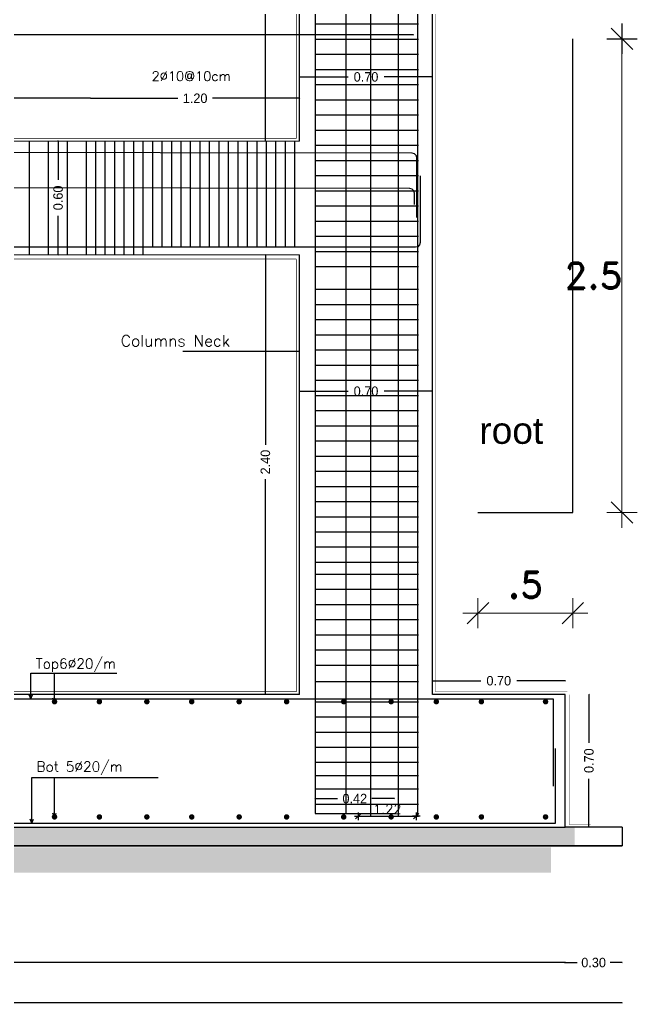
# Model space of a CAD drawing. Extents: x 166525 to 167198, y 178739 to 179747.
# Drawn here: x 166652.2 to 166665.21, y 179472.06 to 179493.01 of the extents above; entities that cross this region are included whole.
import ezdxf

# ---------------------------------------------------------------- set-up
doc = ezdxf.new("R2010")
doc.units = 0
doc.header["$MEASUREMENT"] = 0
doc.linetypes.add('STRICHPUNKT2', pattern=[0.7, 0.4, -0.15, 0, -0.15])
doc.linetypes.add('VONLAYER', pattern=[0])
doc.layers.get('0').update_dxf_attribs({"linetype": 'CONTINUOUS'})
doc.layers.get('DEFPOINTS').update_dxf_attribs({"linetype": 'CONTINUOUS'})
doc.layers.add('BEAM', color=6, linetype='CONTINUOUS', lineweight=13)
for name, color, linetype in [('BEAM-DIM', 4, 'CONTINUOUS'), ('BEAM-REIN', 2, 'CONTINUOUS'), ('blinding', 1, 'CONTINUOUS'), ('found', 6, 'CONTINUOUS'), ('REBARS', 2, 'CONTINUOUS'), ('Reinforcement', 10, 'CONTINUOUS'), ('TEXT', 7, 'CONTINUOUS')]:
    doc.layers.add(name, color=color, linetype=linetype)
doc.styles.add('ROMAND10', font='ROMAND.shx', dxfattribs={"height": 0.2})
doc.styles.add('ROMANS', font='romans.shx')
doc.dimstyles.new('1-100-layout', dxfattribs={"dimtxt": 0.2, "dimasz": 0.08, "dimexe": 0.18, "dimexo": 0.0625, "dimgap": 0.05, "dimtad": 1, "dimzin": 12, "dimdsep": 46, "dimtxsty": 'ROMAND10', "dimblk": '2', "dimcen": 0, "dimdle": 0.15, "dimse1": 1, "dimse2": 1, "dimclrd": 256, "dimclre": 9, "dimclrt": 1, "dimazin": 0, "dimtfac": 1, "dimtix": 1, "dimtofl": 0, "dimtmove": 2, "dimatfit": 0, "dimldrblk": '2', "dimfxl": 1, "dimtolj": 1, "dimtzin": 0, "dimlwd": -1, "dimlwe": -1, "dimarcsym": 0})
doc.dimstyles.new('1-25', dxfattribs={"dimtxt": 0.2, "dimasz": 0.01, "dimexe": 0, "dimexo": 0, "dimgap": 0.08, "dimtad": 0, "dimlfac": 0.25, "dimzin": 0, "dimdsep": 46, "dimtxsty": 'Standard', "dimblk1": 'OBLIQUE', "dimblk2": 'OBLIQUE', "dimsah": 1, "dimcen": 0, "dimse1": 1, "dimse2": 1, "dimclrd": 256, "dimclre": 256, "dimclrt": 4, "dimadec": 0, "dimazin": 0, "dimtfac": 5.555556, "dimtix": 1, "dimtofl": 0, "dimtmove": 2, "dimatfit": 3, "dimldrblk": 'OBLIQUE', "dimfxl": 1, "dimtolj": 1, "dimtzin": 0, "dimarcsym": 0})

# ---------------------------------------------------------------- blocks, each defined once
blk = doc.blocks.new('_OBLIQUE')
at = {"color": 0, "linetype": 'ByBlock'}
blk.add_line((-0.5, -0.5), (0.5, 0.5), dxfattribs=at)
blk = doc.blocks.new('*D766')
at = {"linetype": 'Continuous', "lineweight": -2, "transparency": 16777216}
for p, q in [((166664.199, 179478.773), (166664.199, 179477.753)), ((166664.199, 179475.973), (166664.199, 179476.993))]:
    blk.add_line(p, q, dxfattribs=at)
at = {"layer": 'DEFPOINTS', "color": 0, "linetype": 'Continuous', "transparency": 16777216}
for p in [(166654.969, 179478.773), (166654.969, 179475.973), (166664.199, 179475.973)]:
    blk.add_point(p, dxfattribs=at)
at = {"linetype": 'Continuous', "lineweight": -2, "transparency": 16777216, "xscale": 0.01, "yscale": 0.01, "zscale": 0.01}
for p, rotation in [((166664.199, 179478.773), 90), ((166664.199, 179475.973), 270)]:
    blk.add_blockref('_OBLIQUE', p, dxfattribs=dict(at, rotation=rotation))
at = {"color": 4, "linetype": 'Continuous', "transparency": 16777216, "insert": (166664.199, 179477.373), "char_height": 0.2, "attachment_point": 5, "rotation": 90}
blk.add_mtext('\\A1;0.70', dxfattribs=at)
blk = doc.blocks.new('*D767')
at = {"linetype": 'Continuous', "lineweight": -2, "transparency": 16777216}
for p, q in [((166660.897, 179479.06), (166661.917, 179479.06)), ((166663.697, 179479.06), (166662.677, 179479.06))]:
    blk.add_line(p, q, dxfattribs=at)
at = {"layer": 'DEFPOINTS', "color": 0, "linetype": 'Continuous', "transparency": 16777216}
for p in [(166660.897, 179479.06), (166660.897, 179478.773), (166663.697, 179478.773)]:
    blk.add_point(p, dxfattribs=at)
at = {"linetype": 'Continuous', "lineweight": -2, "transparency": 16777216, "xscale": 0.01, "yscale": 0.01, "zscale": 0.01, "rotation": 180}
blk.add_blockref('_OBLIQUE', (166660.897, 179479.06), dxfattribs=at)
at = {"linetype": 'Continuous', "lineweight": -2, "transparency": 16777216, "xscale": 0.01, "yscale": 0.01, "zscale": 0.01}
blk.add_blockref('_OBLIQUE', (166663.697, 179479.06), dxfattribs=at)
at = {"color": 4, "linetype": 'Continuous', "transparency": 16777216, "insert": (166662.297, 179479.06), "char_height": 0.2, "attachment_point": 5}
blk.add_mtext('\\A1;0.70', dxfattribs=at)
blk = doc.blocks.new('*D769')
at = {"linetype": 'Continuous', "lineweight": -2, "transparency": 16777216}
for p, q in [((166663.697, 179473.111), (166663.951, 179473.111)), ((166664.897, 179473.111), (166664.644, 179473.111))]:
    blk.add_line(p, q, dxfattribs=at)
at = {"layer": 'DEFPOINTS', "color": 0, "linetype": 'Continuous', "transparency": 16777216}
for p in [(166663.697, 179475.973), (166664.897, 179475.973), (166664.897, 179473.111)]:
    blk.add_point(p, dxfattribs=at)
at = {"linetype": 'Continuous', "lineweight": -2, "transparency": 16777216, "xscale": 0.01, "yscale": 0.01, "zscale": 0.01, "rotation": 180}
blk.add_blockref('_OBLIQUE', (166663.697, 179473.111), dxfattribs=at)
at = {"linetype": 'Continuous', "lineweight": -2, "transparency": 16777216, "xscale": 0.01, "yscale": 0.01, "zscale": 0.01}
blk.add_blockref('_OBLIQUE', (166664.897, 179473.111), dxfattribs=at)
at = {"color": 4, "linetype": 'Continuous', "transparency": 16777216, "insert": (166664.297, 179473.111), "char_height": 0.2, "attachment_point": 5}
blk.add_mtext('\\A1;0.30', dxfattribs=at)
blk = doc.blocks.new('*D771')
at = {"linetype": 'Continuous', "lineweight": -2, "transparency": 16777216}
for p, q in [((166658.097, 179491.806), (166659.117, 179491.806)), ((166660.897, 179491.806), (166659.877, 179491.806))]:
    blk.add_line(p, q, dxfattribs=at)
at = {"layer": 'DEFPOINTS', "color": 0, "linetype": 'Continuous', "transparency": 16777216}
for p in [(166658.097, 179491.96), (166660.897, 179491.96), (166658.097, 179491.806)]:
    blk.add_point(p, dxfattribs=at)
at = {"linetype": 'Continuous', "lineweight": -2, "transparency": 16777216, "xscale": 0.01, "yscale": 0.01, "zscale": 0.01, "rotation": 180}
blk.add_blockref('_OBLIQUE', (166658.097, 179491.806), dxfattribs=at)
at = {"linetype": 'Continuous', "lineweight": -2, "transparency": 16777216, "xscale": 0.01, "yscale": 0.01, "zscale": 0.01}
blk.add_blockref('_OBLIQUE', (166660.897, 179491.806), dxfattribs=at)
at = {"color": 4, "linetype": 'Continuous', "transparency": 16777216, "insert": (166659.497, 179491.806), "char_height": 0.2, "attachment_point": 5}
blk.add_mtext('\\A1;0.70', dxfattribs=at)
blk = doc.blocks.new('*D772')
at = {"linetype": 'Continuous', "lineweight": -2, "transparency": 16777216}
for p, q in [((166653.003, 179490.453), (166653.003, 179489.633)), ((166653.003, 179488.053), (166653.003, 179488.873))]:
    blk.add_line(p, q, dxfattribs=at)
at = {"layer": 'DEFPOINTS', "color": 0, "linetype": 'Continuous', "transparency": 16777216}
for p in [(166653.003, 179490.453), (166655.744, 179490.453), (166655.744, 179488.053)]:
    blk.add_point(p, dxfattribs=at)
at = {"linetype": 'Continuous', "lineweight": -2, "transparency": 16777216, "xscale": 0.01, "yscale": 0.01, "zscale": 0.01}
for p, rotation in [((166653.003, 179490.453), 90), ((166653.003, 179488.053), 270)]:
    blk.add_blockref('_OBLIQUE', p, dxfattribs=dict(at, rotation=rotation))
at = {"color": 4, "linetype": 'Continuous', "transparency": 16777216, "insert": (166653.003, 179489.253), "char_height": 0.2, "attachment_point": 5, "rotation": 90}
blk.add_mtext('\\A1;0.60', dxfattribs=at)
blk = doc.blocks.new('*D774')
at = {"linetype": 'Continuous', "lineweight": -2, "transparency": 16777216}
for p, q in [((166647.889, 179491.355), (166650.426, 179491.355)), ((166653.689, 179491.355), (166651.153, 179491.355))]:
    blk.add_line(p, q, dxfattribs=at)
at = {"layer": 'DEFPOINTS', "color": 0, "linetype": 'Continuous', "transparency": 16777216}
for p in [(166647.889, 179491.355), (166653.689, 179491.355), (166653.689, 179491.355)]:
    blk.add_point(p, dxfattribs=at)
at = {"linetype": 'Continuous', "lineweight": -2, "transparency": 16777216, "xscale": 0.01, "yscale": 0.01, "zscale": 0.01, "rotation": 180}
blk.add_blockref('_OBLIQUE', (166647.889, 179491.355), dxfattribs=at)
at = {"linetype": 'Continuous', "lineweight": -2, "transparency": 16777216, "xscale": 0.01, "yscale": 0.01, "zscale": 0.01}
blk.add_blockref('_OBLIQUE', (166653.689, 179491.355), dxfattribs=at)
at = {"color": 4, "linetype": 'Continuous', "transparency": 16777216, "insert": (166650.789, 179491.355), "char_height": 0.2, "attachment_point": 5}
blk.add_mtext('\\A1;1.30', dxfattribs=at)
blk = doc.blocks.new('*D775')
at = {"linetype": 'Continuous', "lineweight": -2, "transparency": 16777216}
for p, q in [((166653.689, 179491.355), (166655.53, 179491.355)), ((166658.097, 179491.355), (166656.257, 179491.355))]:
    blk.add_line(p, q, dxfattribs=at)
at = {"layer": 'DEFPOINTS', "color": 0, "linetype": 'Continuous', "transparency": 16777216}
for p in [(166653.689, 179491.355), (166658.097, 179491.355), (166658.097, 179491.355)]:
    blk.add_point(p, dxfattribs=at)
at = {"linetype": 'Continuous', "lineweight": -2, "transparency": 16777216, "xscale": 0.01, "yscale": 0.01, "zscale": 0.01, "rotation": 180}
blk.add_blockref('_OBLIQUE', (166653.689, 179491.355), dxfattribs=at)
at = {"linetype": 'Continuous', "lineweight": -2, "transparency": 16777216, "xscale": 0.01, "yscale": 0.01, "zscale": 0.01}
blk.add_blockref('_OBLIQUE', (166658.097, 179491.355), dxfattribs=at)
at = {"color": 4, "linetype": 'Continuous', "transparency": 16777216, "insert": (166655.893, 179491.355), "char_height": 0.2, "attachment_point": 5}
blk.add_mtext('\\A1;1.20', dxfattribs=at)
blk = doc.blocks.new('*D779')
at = {"linetype": 'Continuous', "lineweight": -2, "transparency": 16777216}
for p, q in [((166658.097, 179485.172), (166659.117, 179485.172)), ((166660.897, 179485.172), (166659.877, 179485.172))]:
    blk.add_line(p, q, dxfattribs=at)
at = {"layer": 'DEFPOINTS', "color": 0, "linetype": 'Continuous', "transparency": 16777216}
for p in [(166658.097, 179485.191), (166660.897, 179485.187), (166660.897, 179485.172)]:
    blk.add_point(p, dxfattribs=at)
at = {"linetype": 'Continuous', "lineweight": -2, "transparency": 16777216, "xscale": 0.01, "yscale": 0.01, "zscale": 0.01, "rotation": 180}
blk.add_blockref('_OBLIQUE', (166658.097, 179485.172), dxfattribs=at)
at = {"linetype": 'Continuous', "lineweight": -2, "transparency": 16777216, "xscale": 0.01, "yscale": 0.01, "zscale": 0.01}
blk.add_blockref('_OBLIQUE', (166660.897, 179485.172), dxfattribs=at)
at = {"color": 4, "linetype": 'Continuous', "transparency": 16777216, "insert": (166659.497, 179485.172), "char_height": 0.2, "attachment_point": 5}
blk.add_mtext('\\A1;0.70', dxfattribs=at)
blk = doc.blocks.new('*D783')
at = {"linetype": 'Continuous', "lineweight": -2, "transparency": 16777216}
for p, q in [((166657.375, 179488.053), (166657.375, 179484.04)), ((166657.375, 179478.773), (166657.375, 179483.313))]:
    blk.add_line(p, q, dxfattribs=at)
at = {"layer": 'DEFPOINTS', "color": 0, "linetype": 'Continuous', "transparency": 16777216}
for p in [(166657.598, 179488.053), (166657.375, 179478.773), (166657.598, 179478.773)]:
    blk.add_point(p, dxfattribs=at)
at = {"linetype": 'Continuous', "lineweight": -2, "transparency": 16777216, "xscale": 0.01, "yscale": 0.01, "zscale": 0.01}
for p, rotation in [((166657.375, 179488.053), 90), ((166657.375, 179478.773), 270)]:
    blk.add_blockref('_OBLIQUE', p, dxfattribs=dict(at, rotation=rotation))
at = {"color": 4, "linetype": 'Continuous', "transparency": 16777216, "insert": (166657.375, 179483.676), "char_height": 0.2, "attachment_point": 5, "rotation": 90}
blk.add_mtext('\\A1;2.40', dxfattribs=at)
blk = doc.blocks.new('*D786')
at = {"linetype": 'Continuous', "lineweight": -2, "transparency": 16777216}
for p, q in [((166620.082, 179473.111), (166641.259, 179473.111)), ((166663.697, 179473.111), (166642.519, 179473.111))]:
    blk.add_line(p, q, dxfattribs=at)
at = {"layer": 'DEFPOINTS', "color": 0, "linetype": 'Continuous', "transparency": 16777216}
for p in [(166620.082, 179475.973), (166663.697, 179475.973), (166663.697, 179473.111)]:
    blk.add_point(p, dxfattribs=at)
at = {"linetype": 'Continuous', "lineweight": -2, "transparency": 16777216, "xscale": 0.01, "yscale": 0.01, "zscale": 0.01, "rotation": 180}
blk.add_blockref('_OBLIQUE', (166620.082, 179473.111), dxfattribs=at)
at = {"linetype": 'Continuous', "lineweight": -2, "transparency": 16777216, "xscale": 0.01, "yscale": 0.01, "zscale": 0.01}
blk.add_blockref('_OBLIQUE', (166663.697, 179473.111), dxfattribs=at)
at = {"color": 4, "linetype": 'Continuous', "transparency": 16777216, "insert": (166641.889, 179473.111), "char_height": 0.3, "attachment_point": 5}
blk.add_mtext('\\A1;10.90', dxfattribs=at)
blk = doc.blocks.new('*D797')
at = {"linetype": 'Continuous', "lineweight": -2, "transparency": 16777216}
for p, q in [((166657.375, 179499.733), (166657.375, 179495.507)), ((166657.375, 179490.453), (166657.375, 179494.68))]:
    blk.add_line(p, q, dxfattribs=at)
at = {"layer": 'DEFPOINTS', "color": 0, "linetype": 'Continuous', "transparency": 16777216}
for p in [(166656.489, 179499.733), (166657.375, 179499.733), (166656.489, 179490.453)]:
    blk.add_point(p, dxfattribs=at)
at = {"linetype": 'Continuous', "lineweight": -2, "transparency": 16777216, "xscale": 0.01, "yscale": 0.01, "zscale": 0.01}
for p, rotation in [((166657.375, 179499.733), 90), ((166657.375, 179490.453), 270)]:
    blk.add_blockref('_OBLIQUE', p, dxfattribs=dict(at, rotation=rotation))
at = {"color": 4, "linetype": 'Continuous', "transparency": 16777216, "insert": (166657.375, 179495.093), "char_height": 0.2, "attachment_point": 5, "rotation": 90}
blk.add_mtext('\\A1;2.32', dxfattribs=at)
blk = doc.blocks.new('*D831')
at = {"linetype": 'Continuous', "lineweight": -2, "transparency": 16777216}
for p, q in [((166658.423, 179476.572), (166658.897, 179476.572)), ((166660.096, 179476.572), (166659.623, 179476.572))]:
    blk.add_line(p, q, dxfattribs=at)
at = {"layer": 'DEFPOINTS', "color": 0, "linetype": 'Continuous', "transparency": 16777216}
for p in [(166660.096, 179476.572), (166658.423, 179476.257), (166660.096, 179476.257)]:
    blk.add_point(p, dxfattribs=at)
at = {"linetype": 'Continuous', "lineweight": -2, "transparency": 16777216, "xscale": 0.01, "yscale": 0.01, "zscale": 0.01, "rotation": 180}
blk.add_blockref('_OBLIQUE', (166658.423, 179476.572), dxfattribs=at)
at = {"linetype": 'Continuous', "lineweight": -2, "transparency": 16777216, "xscale": 0.01, "yscale": 0.01, "zscale": 0.01}
blk.add_blockref('_OBLIQUE', (166660.096, 179476.572), dxfattribs=at)
at = {"color": 4, "linetype": 'Continuous', "transparency": 16777216, "insert": (166659.26, 179476.572), "char_height": 0.2, "attachment_point": 5}
blk.add_mtext('\\A1;0.42', dxfattribs=at)
blk = doc.blocks.new('2')
for p, q in [((0.707, 0.707), (-0.707, -0.707)), ((0, 1), (0, -1)), ((1, 0), (-1, 0))]:
    blk.add_line(p, q)
blk = doc.blocks.new('*D832')
at = {"transparency": 16777216}
blk.add_line((166659.415, 179476.201), (166660.477, 179476.201), dxfattribs=at)
at = {"layer": 'DEFPOINTS', "color": 0, "linetype": 'Continuous', "transparency": 16777216}
for p in [(166659.335, 179476.201), (166660.557, 179476.201), (166660.557, 179476.201)]:
    blk.add_point(p, dxfattribs=at)
at = {"linetype": 'Continuous', "transparency": 16777216, "xscale": 0.08, "yscale": 0.08, "zscale": 0.08, "rotation": 180}
blk.add_blockref('2', (166659.335, 179476.201), dxfattribs=at)
at = {"linetype": 'Continuous', "transparency": 16777216, "xscale": 0.08, "yscale": 0.08, "zscale": 0.08}
blk.add_blockref('2', (166660.557, 179476.201), dxfattribs=at)
at = {"color": 1, "linetype": 'Continuous', "transparency": 16777216, "insert": (166659.946, 179476.351), "char_height": 0.2, "attachment_point": 5, "style": 'ROMAND10'}
blk.add_mtext('\\A1;1.22', dxfattribs=at)
blk = doc.blocks.new('*D845')
at = {"linetype": 'Continuous', "lineweight": -2, "transparency": 16777216}
for p, q in [((166618.886, 179472.262), (166641.337, 179472.262)), ((166664.897, 179472.262), (166642.447, 179472.262))]:
    blk.add_line(p, q, dxfattribs=at)
at = {"layer": 'DEFPOINTS', "color": 0, "linetype": 'Continuous', "transparency": 16777216}
for p in [(166618.886, 179475.773), (166664.897, 179475.773), (166664.897, 179472.262)]:
    blk.add_point(p, dxfattribs=at)
at = {"linetype": 'Continuous', "lineweight": -2, "transparency": 16777216, "xscale": 0.01, "yscale": 0.01, "zscale": 0.01, "rotation": 180}
blk.add_blockref('_OBLIQUE', (166618.886, 179472.262), dxfattribs=at)
at = {"linetype": 'Continuous', "lineweight": -2, "transparency": 16777216, "xscale": 0.01, "yscale": 0.01, "zscale": 0.01}
blk.add_blockref('_OBLIQUE', (166664.897, 179472.262), dxfattribs=at)
at = {"color": 4, "linetype": 'Continuous', "transparency": 16777216, "insert": (166641.892, 179472.262), "char_height": 0.3, "attachment_point": 5}
blk.add_mtext('\\A1;11.50', dxfattribs=at)
blk = doc.blocks.new('*D852')
at = {"linetype": 'Continuous', "lineweight": -2, "transparency": 16777216}
for p, q in [((166623.277, 179492.695), (166641.523, 179492.695)), ((166660.496, 179492.695), (166642.25, 179492.695))]:
    blk.add_line(p, q, dxfattribs=at)
at = {"layer": 'DEFPOINTS', "color": 0, "linetype": 'Continuous', "transparency": 16777216}
for p in [(166660.496, 179492.695), (166623.277, 179490.243), (166660.496, 179490.243)]:
    blk.add_point(p, dxfattribs=at)
at = {"linetype": 'Continuous', "lineweight": -2, "transparency": 16777216, "xscale": 0.01, "yscale": 0.01, "zscale": 0.01, "rotation": 180}
blk.add_blockref('_OBLIQUE', (166623.277, 179492.695), dxfattribs=at)
at = {"linetype": 'Continuous', "lineweight": -2, "transparency": 16777216, "xscale": 0.01, "yscale": 0.01, "zscale": 0.01}
blk.add_blockref('_OBLIQUE', (166660.496, 179492.695), dxfattribs=at)
at = {"color": 4, "linetype": 'Continuous', "transparency": 16777216, "insert": (166641.887, 179492.695), "char_height": 0.2, "attachment_point": 5}
blk.add_mtext('\\A1;9.30', dxfattribs=at)

msp = doc.modelspace()

# ---------------------------------------------------------------- hatches: boundary and pattern name
at = {"linetype": 'Continuous'}
h = msp.add_hatch(dxfattribs=at)
h.set_pattern_fill('AR-CONC', color=8, scale=0.1, style=0)
h.set_pattern_definition([(50, (0, 0), (0.7172601826, -0.062752135), [0.075, -0.825]), (355, (0, 0), (-0.1387513336, 0.7521921337), [0.06, -0.66]), (100.4514, (0.0598, -0.0052), (0.5785093817, 0.689439542), [0.06374019, -0.701142112]), (46.1842, (0, 0.2), (1.0672410486, -0.1655190143), [0.1125, -1.2375]), (96.6356, (0.0889, 0.1862), (0.9346627055, 0.974117871), [0.095610288, -1.051713]), (351.1842, (0, 0.2), (0.934661945, 0.974118601), [0.09, -0.99]), (21, (0.1, 0.15), (0.5969070521, -0.4026188907), [0.075, -0.825]), (326, (0.1, 0.15), (0.243315332, 0.725150045), [0.06, -0.66]), (71.4514, (0.14974, 0.11645), (0.8402226286, 0.3225304967), [0.06374019, -0.701142112]), (37.5, (0, 0), (0.01215985532, 0.33289385383), [0, -0.652, 0, -0.67, 0, -0.6625]), (7.5, (0, 0), (0.26306953744, 0.3944117119), [0, -0.382, 0, -0.637, 0, -0.2525]), (327.5, (-0.223, 0), (0.53382243617, -0.02255487173), [0, -0.25, 0, -0.78, 0, -1.035]), (317.5, (-0.323, 0), (0.5831861693, 0.1001049823), [0, -0.325, 0, -0.518, 0, -0.735])])
h.paths.add_polyline_path([(166663.8972, 179475.97318), (166663.4972, 179475.97318), (166620.28151, 179475.97318), (166619.88151, 179475.97318), (166619.88151, 179475.57318), (166663.8972, 179475.57318)])
h = msp.add_hatch(dxfattribs=at)
h.set_pattern_fill('EARTH', color=8, scale=1.3, style=0)
h.set_pattern_definition([(0, (-995.65346, 1.22224), (0.325, 0.325), [0.325, -0.325]), (0, (-995.65346, 1.3441), (0.325, 0.325), [0.325, -0.325]), (0, (-995.65346, 1.466), (0.325, 0.325), [0.325, -0.325]), (90, (-995.61283, 1.5066), (-0.325, 0.325), [0.325, -0.325]), (90, (-995.49096, 1.5066), (-0.325, 0.325), [0.325, -0.325]), (90, (-995.36908, 1.5066), (-0.325, 0.325), [0.325, -0.325])])
h.paths.add_polyline_path([(166663.39962, 179475.54321), (166621.95384, 179475.54321), (166621.95384, 179475.00924), (166663.39962, 179475.00924)])

# ---------------------------------------------------------------- linework, layer by layer
at = {"color": 2, "linetype": 'Continuous'}
for p, q in [((166663.85857, 179482.61178), (166663.85857, 179492.61178)), ((166661.85857, 179482.61178), (166663.85857, 179482.61178))]:
    msp.add_line(p, q, dxfattribs=at)
at = {"color": 8, "linetype": 'Continuous'}
for p, q in [((166658.0972, 179486.0073), (166655.63642, 179486.0073)), ((166652.42746, 179478.68216), (166652.42746, 179479.22056)), ((166652.42746, 179479.22056), (166654.24332, 179479.22056)), ((166652.92739, 179478.61862), (166652.92739, 179479.22056)), ((166652.42746, 179478.68216), (166652.39455, 179478.75979)), ((166652.42746, 179478.68216), (166652.46037, 179478.75979)), ((166652.92739, 179478.61862), (166652.89448, 179478.69625)), ((166652.92739, 179478.61862), (166652.9603, 179478.69625)), ((166652.45004, 179476.05767), (166652.45004, 179477.02085)), ((166652.45004, 179477.02085), (166655.11604, 179477.02085)), ((166652.92739, 179476.18558), (166652.92739, 179477.02085)), ((166652.45004, 179476.05767), (166652.41713, 179476.1353)), ((166652.45004, 179476.05767), (166652.48295, 179476.1353)), ((166652.92739, 179476.18558), (166652.89448, 179476.26321)), ((166652.92739, 179476.18558), (166652.9603, 179476.26321))]:
    msp.add_line(p, q, dxfattribs=at)
at = {"color": 2, "linetype": 'STRICHPUNKT2', "const_width": 0.012}
for points in [[(166660.95486, 179488.10078), (166660.95486, 179488.10078), (166660.95486, 179501.72744)], [(166643.43615, 179499.69227), (166643.43615, 179490.50918), (166658.02794, 179490.50918), (166658.02794, 179499.63594)], [(166660.95486, 179478.83402), (166660.95486, 179488.10078)], [(166658.02794, 179487.96475), (166643.43615, 179487.96475), (166643.43615, 179478.82918), (166658.02794, 179478.82918), (166658.02794, 179487.95594)], [(166663.74271, 179478.83402), (166660.95486, 179478.83402)], [(166663.78887, 179478.76938), (166663.78887, 179478.76938), (166663.78887, 179478.76938), (166663.78887, 179478.76938), (166663.78887, 179478.76938), (166663.78887, 179476.01909), (166664.23696, 179476.01909), (166664.0432, 179476.01909)]]:
    msp.add_lwpolyline(points, dxfattribs=at)
at = {"layer": 'BEAM'}
for p, q in [((166664.89492, 179492.29178), (166664.89492, 179482.93178)), ((166643.31435, 179490.45318), (166658.0972, 179490.45318)), ((166643.31435, 179488.05318), (166658.0972, 179488.05318)), ((166663.53857, 179480.48713), (166662.17857, 179480.48713))]:
    msp.add_line(p, q, dxfattribs=at)
at = {"layer": 'BEAM-REIN', "const_width": 0.05472}
for points in [[(166652.89715, 179478.61862, 1), (166652.95763, 179478.61862, 1)], [(166653.84434, 179478.61862, 1), (166653.90482, 179478.61862, 1)], [(166654.84434, 179478.61862, 1), (166654.90482, 179478.61862, 1)], [(166655.79153, 179478.61862, 1), (166655.85201, 179478.61862, 1)], [(166656.79153, 179478.61862, 1), (166656.85201, 179478.61862, 1)], [(166657.79153, 179478.61862, 1), (166657.85201, 179478.61862, 1)], [(166658.99676, 179478.61862, 1), (166659.05724, 179478.61862, 1)], [(166659.99676, 179478.61862, 1), (166660.05724, 179478.61862, 1)], [(166660.94885, 179478.61862, 1), (166661.00933, 179478.61862, 1)], [(166661.90094, 179478.61862, 1), (166661.96142, 179478.61862, 1)], [(166663.25304, 179478.61862, 1), (166663.31352, 179478.61862, 1)], [(166652.89715, 179476.18558, 1), (166652.95763, 179476.18558, 1)], [(166653.84434, 179476.18558, 1), (166653.90482, 179476.18558, 1)], [(166654.84434, 179476.18558, 1), (166654.90482, 179476.18558, 1)], [(166655.79153, 179476.18558, 1), (166655.85201, 179476.18558, 1)], [(166656.79153, 179476.18558, 1), (166656.85201, 179476.18558, 1)], [(166657.79153, 179476.18558, 1), (166657.85201, 179476.18558, 1)], [(166658.99676, 179476.18558, 1), (166659.05724, 179476.18558, 1)], [(166659.99676, 179476.18558, 1), (166660.05724, 179476.18558, 1)], [(166660.94885, 179476.18558, 1), (166661.00933, 179476.18558, 1)], [(166661.90094, 179476.18558, 1), (166661.96142, 179476.18558, 1)], [(166663.25304, 179476.18558, 1), (166663.31352, 179476.18558, 1)]]:
    msp.add_lwpolyline(points, format="xyb", close=True, dxfattribs=at)
at = {"layer": 'blinding'}
for p, q in [((166664.89729, 179475.97318), (166663.6972, 179475.97318)), ((166664.89729, 179475.97318), (166664.89729, 179475.57318)), ((166618.8859, 179475.57318), (166664.89729, 179475.57318)), ((166664.89729, 179475.57318), (166618.8859, 179475.57318))]:
    msp.add_line(p, q, dxfattribs=at)
at = {"layer": 'found'}
for p, q in [((166660.8972, 179490.05318), (166660.8972, 179501.73318)), ((166658.0972, 179490.45318), (166658.0972, 179499.73318)), ((166660.8972, 179488.05318), (166660.8972, 179490.05318)), ((166658.0972, 179478.77318), (166658.0972, 179488.05318)), ((166660.8972, 179478.77318), (166660.8972, 179488.05318)), ((166658.0972, 179478.77318), (166643.31435, 179478.77318)), ((166663.6972, 179478.77318), (166660.8972, 179478.77318)), ((166663.6972, 179475.97318), (166663.6972, 179478.77318)), ((166620.08151, 179475.97318), (166663.6972, 179475.97318))]:
    msp.add_line(p, q, dxfattribs=at)
at = {"layer": 'REBARS'}
for p, q in [((166658.42337, 179504.23801), (166658.42337, 179476.25685)), ((166659.07099, 179504.23801), (166659.07099, 179476.25685)), ((166659.59294, 179504.24044), (166659.59294, 179476.20104)), ((166660.17782, 179504.24044), (166660.17782, 179476.20104)), ((166660.58176, 179504.24044), (166660.58176, 179476.20289)), ((166620.19574, 179478.68216), (166663.44316, 179478.68216)), ((166663.44316, 179478.68216), (166663.44316, 179476.83869)), ((166663.49385, 179476.05767), (166663.49385, 179477.62941)), ((166658.42337, 179476.25685), (166660.0963, 179476.25685)), ((166659.33539, 179476.20116), (166660.60099, 179476.20116)), ((166620.27178, 179476.05767), (166663.49385, 179476.05767))]:
    msp.add_line(p, q, dxfattribs=at)
for points in [[(166660.57199, 179488.84122), (166660.57199, 179490.0924), (166660.55837, 179490.1432), (166660.52119, 179490.18039), (166660.47039, 179490.194), (166623.25585, 179490.24688), (166623.20505, 179490.23327), (166623.16786, 179490.19608), (166623.15425, 179490.14528), (166623.15425, 179488.73436)], [(166660.63915, 179489.71885), (166660.63915, 179488.31127), (166660.62554, 179488.26047), (166660.58835, 179488.22328), (166660.53755, 179488.20967), (166623.32301, 179488.20967), (166623.23503, 179488.23317), (166623.23503, 179488.23317), (166623.22141, 179488.26681), (166623.22141, 179489.5799)], [(166660.52028, 179489.11556), (166660.52028, 179489.35154), (166660.50667, 179489.40234), (166660.46948, 179489.43953), (166660.41868, 179489.45314), (166623.28464, 179489.50602), (166623.23384, 179489.49241), (166623.19665, 179489.45522), (166623.18304, 179489.40442), (166623.18304, 179489.16844)]]:
    msp.add_lwpolyline(points, dxfattribs=at)
at = {"layer": 'Reinforcement', "linetype": 'VONLAYER'}
for p, q in [((166658.42337, 179492.92377), (166660.60099, 179492.92377)), ((166658.42337, 179492.60377), (166660.60099, 179492.60377)), ((166658.42337, 179492.28377), (166660.60099, 179492.28377)), ((166658.42337, 179491.96377), (166660.60099, 179491.96377)), ((166658.42337, 179491.64377), (166660.60099, 179491.64377)), ((166658.42337, 179491.32377), (166660.60099, 179491.32377)), ((166658.42337, 179491.00377), (166660.60099, 179491.00377)), ((166658.42337, 179490.68377), (166660.60099, 179490.68377)), ((166658.42337, 179490.36377), (166660.60099, 179490.36377)), ((166658.42337, 179490.04377), (166660.60099, 179490.04377)), ((166658.42337, 179489.72377), (166660.60099, 179489.72377)), ((166658.42337, 179489.40377), (166660.60099, 179489.40377)), ((166658.42337, 179489.08377), (166660.60099, 179489.08377)), ((166658.42337, 179488.76377), (166660.60099, 179488.76377)), ((166658.42337, 179488.44377), (166660.60099, 179488.44377)), ((166658.42337, 179488.12377), (166660.60099, 179488.12377)), ((166658.56131, 179488.12377), (166660.60099, 179488.12377)), ((166658.42337, 179487.80377), (166660.60099, 179487.80377)), ((166658.42337, 179487.32377), (166660.60099, 179487.32377)), ((166658.42337, 179487.00377), (166660.60099, 179487.00377)), ((166658.42337, 179486.68377), (166660.60099, 179486.68377)), ((166658.42337, 179486.36377), (166660.60099, 179486.36377)), ((166658.42337, 179486.04377), (166660.60099, 179486.04377)), ((166658.42337, 179486.04377), (166660.60099, 179486.04377)), ((166658.42337, 179485.72377), (166660.60099, 179485.72377)), ((166658.42337, 179485.40377), (166660.60099, 179485.40377)), ((166658.42337, 179485.08377), (166660.60099, 179485.08377)), ((166658.42337, 179484.76377), (166660.60099, 179484.76377)), ((166658.42337, 179484.76377), (166660.60099, 179484.76377)), ((166658.42337, 179484.44377), (166660.60099, 179484.44377)), ((166658.42337, 179484.44377), (166660.60099, 179484.44377)), ((166658.42337, 179484.12377), (166660.60099, 179484.12377)), ((166658.42337, 179484.12377), (166660.60099, 179484.12377)), ((166658.42337, 179483.80377), (166660.60099, 179483.80377)), ((166658.42337, 179483.80377), (166660.60099, 179483.80377)), ((166658.42337, 179483.48377), (166660.60099, 179483.48377)), ((166658.42337, 179483.48377), (166660.60099, 179483.48377)), ((166658.42337, 179483.16377), (166660.60099, 179483.16377)), ((166658.42337, 179483.16377), (166660.60099, 179483.16377)), ((166658.42337, 179482.84377), (166660.60099, 179482.84377)), ((166658.42337, 179482.84377), (166660.60099, 179482.84377)), ((166658.42337, 179482.52377), (166660.60099, 179482.52377)), ((166658.42337, 179482.52377), (166660.60099, 179482.52377)), ((166658.42337, 179482.20377), (166660.60099, 179482.20377)), ((166658.42337, 179482.20377), (166660.60099, 179482.20377)), ((166658.42337, 179481.88377), (166660.60099, 179481.88377)), ((166658.42337, 179481.88377), (166660.60099, 179481.88377)), ((166658.42337, 179481.56377), (166660.60099, 179481.56377)), ((166658.42337, 179481.56377), (166660.60099, 179481.56377)), ((166658.42337, 179481.3118), (166660.60099, 179481.3118)), ((166658.42337, 179481.3118), (166660.60099, 179481.3118)), ((166658.42337, 179480.9918), (166660.60099, 179480.9918)), ((166658.42337, 179480.9918), (166660.60099, 179480.9918)), ((166658.42337, 179480.6718), (166660.60099, 179480.6718)), ((166658.42337, 179480.6718), (166660.60099, 179480.6718)), ((166658.42337, 179480.3518), (166660.60099, 179480.3518)), ((166658.42337, 179480.3518), (166660.60099, 179480.3518)), ((166658.42337, 179480.0318), (166660.60099, 179480.0318)), ((166658.42337, 179480.0318), (166660.60099, 179480.0318)), ((166658.42337, 179479.7118), (166660.60099, 179479.7118)), ((166658.42337, 179479.7118), (166660.60099, 179479.7118)), ((166658.42337, 179479.3918), (166660.60099, 179479.3918)), ((166658.42337, 179479.3918), (166660.60099, 179479.3918)), ((166658.42337, 179479.0464), (166660.60099, 179479.0464)), ((166658.42337, 179478.61554), (166660.60099, 179478.61554)), ((166658.42337, 179478.29554), (166660.60099, 179478.29554)), ((166658.42337, 179478.29554), (166660.60099, 179478.29554)), ((166658.42337, 179477.97554), (166660.60099, 179477.97554)), ((166658.42337, 179477.65554), (166660.60099, 179477.65554)), ((166658.42337, 179477.34294), (166660.60099, 179477.34294)), ((166658.42337, 179477.06235), (166660.60099, 179477.06235)), ((166658.42337, 179476.77554), (166660.60099, 179476.77554)), ((166658.42337, 179476.77554), (166660.60099, 179476.77554)), ((166658.42337, 179476.45554), (166660.53666, 179476.45554)), ((166658.42337, 179476.45554), (166660.60099, 179476.45554))]:
    msp.add_line(p, q, dxfattribs=at)
at = {"layer": 'Reinforcement', "color": 3, "linetype": 'VONLAYER'}
for p, q in [((166652.39844, 179488.05318), (166652.39844, 179490.45318)), ((166652.79844, 179488.05318), (166652.79844, 179490.45318)), ((166653.19844, 179488.05318), (166653.19844, 179490.45318)), ((166653.59844, 179488.05318), (166653.59844, 179490.45318)), ((166653.79844, 179488.05318), (166653.79844, 179490.45318)), ((166653.99844, 179488.05318), (166653.99844, 179490.45318)), ((166654.19844, 179488.05318), (166654.19844, 179490.45318)), ((166654.39844, 179488.05318), (166654.39844, 179490.45318)), ((166654.59844, 179488.05318), (166654.59844, 179490.45318)), ((166654.79844, 179488.05318), (166654.79844, 179490.45318)), ((166654.99844, 179488.20967), (166654.99844, 179490.45318)), ((166655.19844, 179488.20967), (166655.19844, 179490.45318)), ((166655.39844, 179488.20967), (166655.39844, 179490.45318)), ((166655.59844, 179488.20967), (166655.59844, 179490.45318)), ((166655.79844, 179488.20967), (166655.79844, 179490.45318)), ((166655.99844, 179488.20967), (166655.99844, 179490.45318)), ((166656.19844, 179488.20967), (166656.19844, 179490.45318)), ((166656.39844, 179488.20967), (166656.39844, 179490.45318)), ((166656.59844, 179488.20967), (166656.59844, 179490.45318)), ((166656.79844, 179488.20967), (166656.79844, 179490.45318)), ((166656.99844, 179488.20967), (166656.99844, 179490.45318)), ((166657.19844, 179488.20967), (166657.19844, 179490.45318)), ((166657.39844, 179488.20967), (166657.39844, 179490.45318)), ((166657.59844, 179488.20967), (166657.59844, 179490.45318)), ((166657.79844, 179488.20967), (166657.79844, 179490.45318)), ((166657.99844, 179488.20967), (166657.99844, 179490.45318))]:
    msp.add_line(p, q, dxfattribs=at)

# ---------------------------------------------------------------- block references
at = {"linetype": 'Continuous', "xscale": 0.32, "yscale": 0.32, "zscale": 0.32, "rotation": 90}
msp.add_blockref('2', (166664.89492, 179492.61178), dxfattribs=at)
at = {"layer": 'BEAM', "xscale": 0.32, "yscale": 0.32, "zscale": 0.32}
for p, rotation in [((166664.89492, 179482.61178), 270), ((166661.85857, 179480.48713), 180)]:
    msp.add_blockref('2', p, dxfattribs=dict(at, rotation=rotation))
msp.add_blockref('2', (166663.85857, 179480.48713), dxfattribs=at)

# ---------------------------------------------------------------- texts
at = {"layer": 'BEAM', "char_height": 0.56, "attachment_point": 5, "style": 'ROMAND10'}
for s, insert in [('\\A1;2.5', (166664.29492, 179487.61178)), ('\\A1;{\\fArial|b0|i0|c0|p34;root}', (166662.56071, 179484.3374)), ('\\A1;.5', (166662.85857, 179481.08713))]:
    msp.add_mtext(s, dxfattribs=dict(at, insert=insert))
at = {"layer": 'BEAM-DIM', "style": 'ROMANS'}
for s, height, p in [('2%%C10@10cm', 0.2, (166654.97532, 179491.72282)), ('Top6%%C20/m', 0.2118577, (166652.53372, 179479.31692)), ('Bot 5%%C20/m', 0.2118577, (166652.54832, 179477.14312))]:
    msp.add_text(s, height=height, dxfattribs=at).set_placement(p)
at = {"layer": 'TEXT', "style": 'ROMANS'}
msp.add_text('Columns Neck', height=0.24, dxfattribs=at).set_placement((166654.32488, 179486.11592, 178.56))

# ---------------------------------------------------------------- dimensions: what is measured, and where the dimension line sits
at = {"color": 2, "linetype": 'Continuous'}
for base, p1, p2, picture, middle in [((166657.37536, 179499.73318), (166656.48928, 179490.45318), (166656.48928, 179499.73318), '*D797', (166657.37536, 179495.09318)), ((166653.00332, 179490.45318), (166655.74442, 179488.05318), (166655.74442, 179490.45318), '*D772', (166653.00332, 179489.25318)), ((166664.19885, 179475.97318), (166654.96865, 179478.77318), (166654.96865, 179475.97318), '*D766', (166664.19885, 179477.37318))]:
    dim = msp.add_linear_dim(base=base, p1=p1, p2=p2, angle=90, dimstyle='1-25', dxfattribs=at)
    dim.commit()
    dim.dimension.update_dxf_attribs({"geometry": picture, "text_midpoint": middle})
for base, p1, p2, picture, middle in [((166660.49579, 179492.69464), (166623.27734, 179490.24275), (166660.49579, 179490.24275), '*D852', (166641.88656, 179492.69464)), ((166658.0972, 179491.80627), (166660.8972, 179491.95999), (166658.0972, 179491.95999), '*D771', (166659.4972, 179491.80627)), ((166660.8972, 179485.17238), (166658.0972, 179485.19136), (166660.8972, 179485.18654), '*D779', (166659.4972, 179485.17238)), ((166660.8972, 179479.05966), (166663.6972, 179478.77318), (166660.8972, 179478.77318), '*D767', (166662.2972, 179479.05966)), ((166660.0963, 179476.57244), (166658.42337, 179476.25685), (166660.0963, 179476.25685), '*D831', (166659.25983, 179476.57244)), ((166664.89729, 179473.11104), (166663.6972, 179475.97318), (166664.89729, 179475.97318), '*D769', (166664.29724, 179473.11104))]:
    dim = msp.add_linear_dim(base=base, p1=p1, p2=p2, dimstyle='1-25', dxfattribs=at)
    dim.commit()
    dim.dimension.update_dxf_attribs({"geometry": picture, "text_midpoint": middle})
for base, p1, p2, text, picture, middle in [((166653.68935, 179491.35529), (166647.88935, 179491.35529), (166653.68935, 179491.35529), '1.30', '*D774', (166650.78935, 179491.35529)), ((166658.0972, 179491.35529), (166653.68935, 179491.35529), (166658.0972, 179491.35529), '1.20', '*D775', (166655.89327, 179491.35529))]:
    dim = msp.add_linear_dim(base=base, p1=p1, p2=p2, text=text, dimstyle='1-25', dxfattribs=at)
    dim.commit()
    dim.dimension.update_dxf_attribs({"geometry": picture, "text_midpoint": middle})
dim = msp.add_linear_dim(base=(166657.37536, 179478.77318), p1=(166657.59844, 179488.05318), p2=(166657.59844, 179478.77318), angle=90, text='2.40', dimstyle='1-25', dxfattribs=at)
dim.commit()
dim.dimension.update_dxf_attribs({"geometry": '*D783', "text_midpoint": (166657.37536, 179483.67634), "dimtype": 160})
for base, p1, p2, dimstyle, override, picture, middle in [((166660.557, 179476.20116), (166659.33539, 179476.20116), (166660.557, 179476.20116), '1-100-layout', {"dimfxl": 0.18, "dimfxlon": 1}, '*D832', (166659.94619, 179476.35116)), ((166663.6972, 179473.11104), (166620.08151, 179475.97318), (166663.6972, 179475.97318), '1-25', {"dimtxt": 0.3}, '*D786', (166641.88935, 179473.11104)), ((166664.89729, 179472.26172), (166618.8859, 179475.77318), (166664.89729, 179475.77318), '1-25', {"dimtxt": 0.3}, '*D845', (166641.8916, 179472.26172))]:
    dim = msp.add_linear_dim(base=base, p1=p1, p2=p2, dimstyle=dimstyle, override=override, dxfattribs=at)
    dim.commit()
    dim.dimension.update_dxf_attribs({"geometry": picture, "text_midpoint": middle})

doc.saveas('drawing.dxf')
